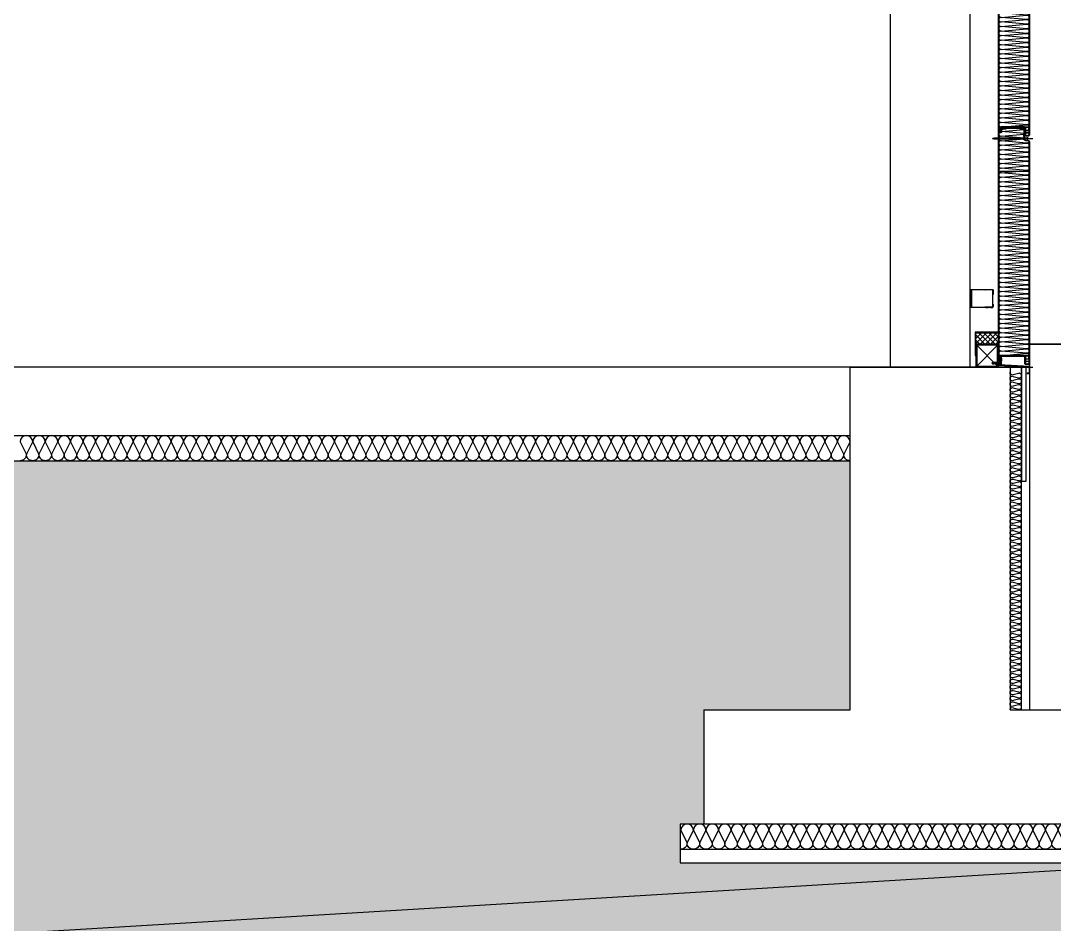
# Model space of a CAD drawing. Header units: millimetres. Extents: x 922366 to 1647943, y -534868 to 518781.
# Drawn here: x 1267307 to 1271829, y 178383 to 182338 of the extents above; entities that cross this region are included whole.
import ezdxf
from ezdxf.xclip import XClip

# ---------------------------------------------------------------- set-up
doc = ezdxf.new("R2010")
doc.units = ezdxf.units.MM
doc.header["$XCLIPFRAME"] = 0
doc.linetypes.add('XR-SECTION$0$HIDDEN', pattern=[0.375, 0.25, -0.125])
doc.layers.get('Defpoints').update_dxf_attribs({"color": 137})
for name, color, linetype in [('XR-SECTION$0$0-S-col', 4, 'Continuous'), ('XR-SECTION$0$161', 161, 'Continuous'), ('XR-SECTION$0$A-sect_stl', 8, 'Continuous'), ('XR-SECTION$0$BOLT', 8, 'Continuous'), ('XR-SECTION$0$CON', 2, 'Continuous'), ('XR-SECTION$0$ELE-8', 8, 'Continuous'), ('XR-SECTION$0$FLA', 2, 'Continuous'), ('XR-SECTION$0$HAT', 8, 'Continuous'), ('XR-SECTION$0$Insul', 252, 'Continuous'), ('XR-SECTION$0$PANEL', 6, 'Continuous'), ('XR-SECTION$0$PTANNOTELE', 7, 'Continuous'), ('XR-SECTION$0$S-253', 253, 'Continuous'), ('XR-SECTION$0$S-CON', 2, 'Continuous'), ('XR-SECTION$0$squrepipe', 7, 'Continuous'), ('XR-SECTION$0$STL', 4, 'Continuous'), ('XR-SECTION$0$SYP_BOLT', 9, 'Continuous'), ('XR-SECTION$0$SYP_FLASHING', 5, 'Continuous'), ('XR-SECTION$0$SYP_INSUL', 252, 'Continuous'), ('XR-SECTION$0$SYP_STEEL', 4, 'Continuous'), ('XR-SECTION$0$WALL', 2, 'Continuous'), ('XR-SECTION$0$XR-sec$0$HAT-INS', 250, 'Continuous'), ('XR-SECTION$0$버림콘크리트', 6, 'Continuous')]:
    doc.layers.add(name, color=color, linetype=linetype)

# ---------------------------------------------------------------- blocks, each defined once
blk = doc.blocks.new('*U326')
at = {"layer": 'XR-SECTION$0$XR-sec$0$HAT-INS', "color": 252}
for points in [[(0, 0, 0.414214), (0.25, 0.25), (0, 0.75, -1), (0.5, 0.75), (0.25, 0.25, 0.414214), (0.5, 0)], [(0.5, 0, 0.414214), (0.75, 0.25), (0.5, 0.75, -1), (1, 0.75), (0.75, 0.25, 0.414214), (1, 0)], [(1, 0, 0.414214), (1.25, 0.25), (1, 0.75, -1), (1.5, 0.75), (1.25, 0.25, 0.414214), (1.5, 0)], [(1.5, 0, 0.414214), (1.75, 0.25), (1.5, 0.75, -1), (2, 0.75), (1.75, 0.25, 0.414214), (2, 0)], [(2, 0, 0.414214), (2.25, 0.25), (2, 0.75, -1), (2.5, 0.75), (2.25, 0.25, 0.414214), (2.5, 0)], [(2.5, 0, 0.414214), (2.75, 0.25), (2.5, 0.75, -1), (3, 0.75), (2.75, 0.25, 0.414214), (3, 0)], [(3, 0, 0.414214), (3.25, 0.25), (3, 0.75, -1), (3.5, 0.75), (3.25, 0.25, 0.414214), (3.5, 0)], [(3.5, 0, 0.414214), (3.75, 0.25), (3.5, 0.75, -1), (4, 0.75), (3.75, 0.25, 0.414214), (4, 0)], [(4, 0, 0.414214), (4.25, 0.25), (4, 0.75, -1), (4.5, 0.75), (4.25, 0.25, 0.414214), (4.5, 0)], [(4.5, 0, 0.414214), (4.75, 0.25), (4.5, 0.75, -1), (5, 0.75), (4.75, 0.25, 0.414214), (5, 0)], [(5, 0, 0.414214), (5.25, 0.25), (5, 0.75, -1), (5.5, 0.75), (5.25, 0.25, 0.414214), (5.5, 0)], [(5.5, 0, 0.414214), (5.75, 0.25), (5.5, 0.75, -1), (6, 0.75), (5.75, 0.25, 0.414214), (6, 0)], [(6, 0, 0.414214), (6.25, 0.25), (6, 0.75, -1), (6.5, 0.75), (6.25, 0.25, 0.414214), (6.5, 0)], [(6.5, 0, 0.414214), (6.75, 0.25), (6.5, 0.75, -1), (7, 0.75), (6.75, 0.25, 0.414214), (7, 0)], [(7, 0, 0.414214), (7.25, 0.25), (7, 0.75, -1), (7.5, 0.75), (7.25, 0.25, 0.414214), (7.5, 0)], [(7.5, 0, 0.414214), (7.75, 0.25), (7.5, 0.75, -1), (8, 0.75), (7.75, 0.25, 0.414214), (8, 0)], [(8, 0, 0.414214), (8.25, 0.25), (8, 0.75, -1), (8.5, 0.75), (8.25, 0.25, 0.414214), (8.5, 0)], [(8.5, 0, 0.414214), (8.75, 0.25), (8.5, 0.75, -1), (9, 0.75), (8.75, 0.25, 0.414214), (9, 0)], [(9, 0, 0.414214), (9.25, 0.25), (9, 0.75, -1), (9.5, 0.75), (9.25, 0.25, 0.414214), (9.5, 0)], [(9.5, 0, 0.414214), (9.75, 0.25), (9.5, 0.75, -1), (10, 0.75), (9.75, 0.25, 0.414214), (10, 0)], [(10, 0, 0.414214), (10.25, 0.25), (10, 0.75, -1), (10.5, 0.75), (10.25, 0.25, 0.414214), (10.5, 0)], [(10.5, 0, 0.414214), (10.75, 0.25), (10.5, 0.75, -1), (11, 0.75), (10.75, 0.25, 0.414214), (11, 0)], [(11, 0, 0.414214), (11.25, 0.25), (11, 0.75, -1), (11.5, 0.75), (11.25, 0.25, 0.414214), (11.5, 0)], [(11.5, 0, 0.414214), (11.75, 0.25), (11.5, 0.75, -1), (12, 0.75), (11.75, 0.25, 0.414214), (12, 0)], [(12, 0, 0.414214), (12.25, 0.25), (12, 0.75, -1), (12.5, 0.75), (12.25, 0.25, 0.414214), (12.5, 0)], [(12.5, 0, 0.414214), (12.75, 0.25), (12.5, 0.75, -1), (13, 0.75), (12.75, 0.25, 0.414214), (13, 0)], [(13, 0, 0.414214), (13.25, 0.25), (13, 0.75, -1), (13.5, 0.75), (13.25, 0.25, 0.414214), (13.5, 0)], [(13.5, 0, 0.414214), (13.75, 0.25), (13.5, 0.75, -1), (14, 0.75), (13.75, 0.25, 0.414214), (14, 0)], [(14, 0, 0.414214), (14.25, 0.25), (14, 0.75, -1), (14.5, 0.75), (14.25, 0.25, 0.414214), (14.5, 0)], [(14.5, 0, 0.414214), (14.75, 0.25), (14.5, 0.75, -1), (15, 0.75), (14.75, 0.25, 0.414214), (15, 0)], [(15, 0, 0.414214), (15.25, 0.25), (15, 0.75, -1), (15.5, 0.75), (15.25, 0.25, 0.414214), (15.5, 0)], [(15.5, 0, 0.414214), (15.75, 0.25), (15.5, 0.75, -1), (16, 0.75), (15.75, 0.25, 0.414214), (16, 0)], [(16, 0, 0.414214), (16.25, 0.25), (16, 0.75, -1), (16.5, 0.75), (16.25, 0.25, 0.414214), (16.5, 0)], [(16.5, 0, 0.414214), (16.75, 0.25), (16.5, 0.75, -1), (17, 0.75), (16.75, 0.25, 0.414214), (17, 0)], [(17, 0, 0.414214), (17.25, 0.25), (17, 0.75, -1), (17.5, 0.75), (17.25, 0.25, 0.414214), (17.5, 0)], [(17.5, 0, 0.414214), (17.75, 0.25), (17.5, 0.75, -1), (18, 0.75), (17.75, 0.25, 0.414214), (18, 0)], [(18, 0, 0.414214), (18.25, 0.25), (18, 0.75, -1), (18.5, 0.75), (18.25, 0.25, 0.414214), (18.5, 0)], [(18.5, 0, 0.414214), (18.75, 0.25), (18.5, 0.75, -1), (19, 0.75), (18.75, 0.25, 0.414214), (19, 0)], [(19, 0, 0.414214), (19.25, 0.25), (19, 0.75, -1), (19.5, 0.75), (19.25, 0.25, 0.414214), (19.5, 0)], [(19.5, 0, 0.414214), (19.75, 0.25), (19.5, 0.75, -1), (20, 0.75), (19.75, 0.25, 0.414214), (20, 0)], [(20, 0, 0.414214), (20.25, 0.25), (20, 0.75, -1), (20.5, 0.75), (20.25, 0.25, 0.414214), (20.5, 0)], [(20.5, 0, 0.414214), (20.75, 0.25), (20.5, 0.75, -1), (21, 0.75), (20.75, 0.25, 0.414214), (21, 0)], [(21, 0, 0.414214), (21.25, 0.25), (21, 0.75, -1), (21.5, 0.75), (21.25, 0.25, 0.414214), (21.5, 0)], [(21.5, 0, 0.414214), (21.75, 0.25), (21.5, 0.75, -1), (22, 0.75), (21.75, 0.25, 0.414214), (22, 0)], [(22, 0, 0.414214), (22.25, 0.25), (22, 0.75, -1), (22.5, 0.75), (22.25, 0.25, 0.414214), (22.5, 0)], [(22.5, 0, 0.414214), (22.75, 0.25), (22.5, 0.75, -1), (23, 0.75), (22.75, 0.25, 0.414214), (23, 0)], [(23, 0, 0.414214), (23.25, 0.25), (23, 0.75, -1), (23.5, 0.75), (23.25, 0.25, 0.414214), (23.5, 0)], [(23.5, 0, 0.414214), (23.75, 0.25), (23.5, 0.75, -1), (24, 0.75), (23.75, 0.25, 0.414214), (24, 0)], [(24, 0, 0.414214), (24.25, 0.25), (24, 0.75, -1), (24.5, 0.75), (24.25, 0.25, 0.414214), (24.5, 0)], [(24.5, 0, 0.414214), (24.75, 0.25), (24.5, 0.75, -1), (25, 0.75), (24.75, 0.25, 0.414214), (25, 0)], [(25, 0, 0.414214), (25.25, 0.25), (25, 0.75, -1), (25.5, 0.75), (25.25, 0.25, 0.414214), (25.5, 0)], [(25.5, 0, 0.414214), (25.75, 0.25), (25.5, 0.75, -1), (26, 0.75), (25.75, 0.25, 0.414214), (26, 0)], [(26, 0, 0.414214), (26.25, 0.25), (26, 0.75, -1), (26.5, 0.75), (26.25, 0.25, 0.414214), (26.5, 0)], [(26.5, 0, 0.414214), (26.75, 0.25), (26.5, 0.75, -1), (27, 0.75), (26.75, 0.25, 0.414214), (27, 0)], [(27, 0, 0.414214), (27.25, 0.25), (27, 0.75, -1), (27.5, 0.75), (27.25, 0.25, 0.414214), (27.5, 0)], [(27.5, 0, 0.414214), (27.75, 0.25), (27.5, 0.75, -1), (28, 0.75), (27.75, 0.25, 0.414214), (28, 0)], [(28, 0, 0.414214), (28.25, 0.25), (28, 0.75, -1), (28.5, 0.75), (28.25, 0.25, 0.414214), (28.5, 0)], [(28.5, 0, 0.414214), (28.75, 0.25), (28.5, 0.75, -1), (29, 0.75), (28.75, 0.25, 0.414214), (29, 0)], [(29, 0, 0.414214), (29.25, 0.25), (29, 0.75, -1), (29.5, 0.75), (29.25, 0.25, 0.414214), (29.5, 0)], [(29.5, 0, 0.414214), (29.75, 0.25), (29.5, 0.75, -1), (30, 0.75), (29.75, 0.25, 0.414214), (30, 0)], [(30, 0, 0.414214), (30.25, 0.25), (30, 0.75, -1), (30.5, 0.75), (30.25, 0.25, 0.414214), (30.5, 0)], [(30.5, 0, 0.414214), (30.75, 0.25), (30.5, 0.75, -1), (31, 0.75), (30.75, 0.25, 0.414214), (31, 0)], [(31, 0, 0.414214), (31.25, 0.25), (31, 0.75, -1), (31.5, 0.75), (31.25, 0.25, 0.414214), (31.5, 0)], [(31.5, 0, 0.414214), (31.75, 0.25), (31.5, 0.75, -1), (32, 0.75), (31.75, 0.25, 0.414214), (32, 0)], [(32, 0, 0.414214), (32.25, 0.25), (32, 0.75, -1), (32.5, 0.75), (32.25, 0.25, 0.414214), (32.5, 0)], [(32.5, 0, 0.414214), (32.75, 0.25), (32.5, 0.75, -1), (33, 0.75), (32.75, 0.25, 0.414214), (33, 0)]]:
    blk.add_lwpolyline(points, format="xyb", dxfattribs=at)
blk = doc.blocks.new('XR-SECTION$0$SCW-1')
at = {"layer": 'XR-SECTION$0$BOLT', "color": 252, "linetype": 'XR-SECTION$0$HIDDEN', "ltscale": 0.5}
for p, q in [((150, 3), (150, 9)), ((154.1, 12), (151.1, 9)), ((151.1, 9), (151.1, 3)), ((151.1, 3), (154.1, 0)), ((153.1, 5.4), (153.1, 6.6)), ((153.1, 6.6), (154.5, 6.6)), ((154.5, 5.4), (153.1, 5.4)), ((154.5, 12), (154.1, 12)), ((154.1, 0), (154.5, 0)), ((154.5, 6.6), (154.5, 12)), ((154.5, 0), (154.5, 5.4))]:
    blk.add_line(p, q, dxfattribs=at)
for points in [[(0, 6), (9, 7), (11, 9), (12, 7), (10, 3)], [(10, 3), (5, 3), (0, 6), (5, 9), (11, 9)], [(150, 3), (10, 3)], [(11, 9), (150, 9)]]:
    blk.add_lwpolyline(points, dxfattribs=at)
for centre, start, end in [((150.6, 9.2), 199.4712, 340.5288), ((150.6, 2.8), 19.4712, 160.5288)]:
    blk.add_arc(centre, 0.6, start, end, dxfattribs=at)
blk = doc.blocks.new('XR-SECTION$0$PANEL-135')
at = {"layer": 'XR-SECTION$0$161', "color": 252}
for p, q in [((150, 0), (0, 0)), ((150, -1000), (0, -1000))]:
    blk.add_line(p, q, dxfattribs=at)
at = {"layer": 'XR-SECTION$0$BOLT', "color": 252, "linetype": 'XR-SECTION$0$HIDDEN', "ltscale": 0.5}
for p, q in [((37.8, 20.4), (41.2, 17)), ((37.8, 19.3), (40.8, 16.3)), ((37.8, 8.7), (40.8, 11.7)), ((37.8, 7.6), (41.2, 11)), ((37.8, 6.4), (41.2, 3)), ((37.8, 5.3), (40.8, 2.3)), ((41.2, 17), (41.2, 11)), ((41.2, 3), (41.2, -3)), ((37.8, -5.3), (40.8, -2.3)), ((37.8, -6.1), (37.8, -6.1)), ((38.6, -5.6), (41.2, -3))]:
    blk.add_line(p, q, dxfattribs=at)
at = {"layer": 'XR-SECTION$0$Insul', "color": 252}
for p, q in [((18.3, -964.5), (18.3, -973.7)), ((32.3, -964.5), (18.3, -964.5)), ((32.3, -973.7), (18.3, -973.7)), ((18.3, -974.7), (18.3, -983)), ((32.3, -974.7), (18.3, -974.7)), ((29, -986.4), (21.7, -986.4)), ((32.3, -964.5), (32.3, -973.7)), ((32.3, -974.7), (32.3, -983))]:
    blk.add_line(p, q, dxfattribs=at)
for points in [[(135.1, 38.5), (136, 38.5, 0.414214), (136.3, 38.8), (136.3, 39), (136.3, 39.5, 0.414214), (133.3, 42.5), (128.3, 43.2), (120.8, 43.2, -0.414214), (120.3, 43.7), (120.3, 44, -0.414214), (120.8, 44.5), (133.9, 44.5), (135.5, 44.1, 0.487928), (135.9, 44.4), (135.9, 44.5, 0.414214), (133.9, 46.5), (82.3, 46.5), (40.6, 46.5, 0.414214), (38.6, 44.5), (38.6, 44.4, 0.487928), (39, 44.1), (40.6, 44.5), (53.7, 44.5, -0.414214), (54.2, 44), (54.2, 43.7, -0.414214), (53.7, 43.2), (46.1, 43.2), (41.1, 42.5, 0.414214), (38.1, 39.5), (38.1, 39), (38.1, 38.8, 0.414214), (38.4, 38.5), (39.3, 38.5, 0.414214), (39.6, 38.8), (39.6, 39, -0.414214), (41.1, 40.5), (46.1, 41.2), (54.7, 41.2, 0.414214), (56.2, 42.7), (56.2, 44, -0.414214), (56.7, 44.5), (82.3, 44.5), (117.8, 44.5, -0.414214), (118.3, 44), (118.3, 42.7, 0.414214), (119.8, 41.2), (128.3, 41.2), (133.3, 40.5, -0.414214), (134.8, 39), (134.8, 38.8, 0.414214)], [(135.1, 38.5), (136, 38.5, 0.414214), (136.3, 38.8), (136.3, 39), (136.3, 39.5, 0.414214), (133.3, 42.5), (128.3, 43.2), (120.8, 43.2, -0.414214), (120.3, 43.7), (120.3, 44, -0.414214), (120.8, 44.5), (133.9, 44.5), (135.5, 44.1, 0.487928), (135.9, 44.4), (135.9, 44.5, 0.414214), (133.9, 46.5), (82.3, 46.5), (40.6, 46.5, 0.414214), (38.6, 44.5), (38.6, 44.4, 0.487928), (39, 44.1), (40.6, 44.5), (53.7, 44.5, -0.414214), (54.2, 44), (54.2, 43.7, -0.414214), (53.7, 43.2), (46.1, 43.2), (41.1, 42.5, 0.414214), (38.1, 39.5), (38.1, 39), (38.1, 38.8, 0.414214), (38.4, 38.5), (39.3, 38.5, 0.414214), (39.6, 38.8), (39.6, 39, -0.414214), (41.1, 40.5), (46.1, 41.2), (54.7, 41.2, 0.414214), (56.2, 42.7), (56.2, 44, -0.414214), (56.7, 44.5), (82.3, 44.5), (117.8, 44.5, -0.414214), (118.3, 44), (118.3, 42.7, 0.414214), (119.8, 41.2), (128.3, 41.2), (133.3, 40.5, -0.414214), (134.8, 39), (134.8, 38.8, 0.414214)], [(148.7, -968.9, -0.414214), (146.2, -971.4), (142.9, -971.4, -0.414214), (140.4, -968.9), (140.4, -953.8, 0.414214), (139.4, -952.8), (136.9, -952.8), (136.9, -951.8), (39, -951.8), (39, -952.8), (35.1, -952.8, 0.414214), (34.1, -953.8), (34.1, -983, -0.414191), (29.1, -988), (21.7, -988, -0.414236), (16.7, -983), (16.7, -949.8), (37, -949.8), (37, -948.8), (138.9, -948.8), (138.9, -949.8), (148.7, -949.8)], [(148.7, -968.9, -0.414214), (146.2, -971.4), (142.9, -971.4, -0.414214), (140.4, -968.9), (140.4, -953.8, 0.414214), (139.4, -952.8), (136.9, -952.8), (136.9, -951.8), (39, -951.8), (39, -952.8), (35.1, -952.8, 0.414214), (34.1, -953.8), (34.1, -983, -0.414191), (29.1, -988), (21.7, -988, -0.414236), (16.7, -983), (16.7, -949.8), (37, -949.8), (37, -948.8), (138.9, -948.8), (138.9, -949.8), (148.7, -949.8)], [(142, -951.4), (147, -951.4), (147, -968.9, -0.414214), (146.2, -969.7), (142.9, -969.7, -0.414214), (142, -968.9)]]:
    blk.add_lwpolyline(points, format="xyb", close=True, dxfattribs=at)
blk.add_lwpolyline([(32.3, -952.5), (32.3, -963.5), (18.3, -963.5), (18.3, -952.5)], close=True, dxfattribs=at)
for centre, start, end in [((21.7, -983), 180, 270.0043), ((29, -983), 270.0043, 0)]:
    blk.add_arc(centre, 3.35, start, end, dxfattribs=at)
at = {"layer": 'XR-SECTION$0$PANEL', "color": 252, "ltscale": 3}
blk.add_line((149.5, -143.1), (15, -143.1), dxfattribs=at)
for points in [[(44, 43.3), (44, 44.1), (39, 44.1, 0.414214), (37, 42.1), (37, -3.7, -0.39552), (32.8, -8.2), (19.7, -9.1, 0.39896), (15, -14.1), (15, -444.5), (15, -983.8, 0.414242), (20, -988.8), (31.5, -988.8, 0.414191), (35, -985.3), (35, -953.3), (42, -953.3), (42, -952.5), (34.2, -952.5), (34.2, -985.3, -0.414191), (31.5, -988), (20, -988, -0.414242), (15.8, -983.8), (15.8, -444.5), (15.8, -14.1, -0.399273), (19.8, -9.9), (32.8, -9, 0.39552), (37.8, -3.7), (37.8, 42.1, -0.414214), (39, 43.3), (44, 43.3)], [(130.5, 44.1), (130.5, 44.1), (130.5, 43.6), (135.5, 43.6, -0.414214), (137, 42.1), (137, 28.4, 0.414214), (139, 26.4), (148, 26.4, -0.414214), (149.5, 24.9), (149.5, -391.9), (149.5, -969.9, -0.414214), (148, -971.4), (141, -971.4, -0.414214), (139.5, -969.9), (139.5, -952.8), (137, -952.8), (137, -953.3), (139, -953.3), (139, -969.9, 0.414214), (141, -971.9), (148, -971.9, 0.414214), (150, -969.9), (150, -391.9), (150, 24.9, 0.414214), (148, 26.9), (139, 26.9, -0.414214), (137.5, 28.4), (137.5, 42.1, 0.414214), (135.5, 44.1), (130.5, 44.1)]]:
    blk.add_lwpolyline(points, format="xyb", dxfattribs=at)
at = {"layer": 'XR-SECTION$0$SYP_INSUL', "color": 252}
for points in [[(37.8, 41.4), (38.9, 41.5)], [(38.1, 39), (37.8, 39.1)], [(56.2, 43.2), (70.1, 44.5)]]:
    blk.add_lwpolyline(points, dxfattribs=at)
at = {"layer": 'XR-SECTION$0$WALL', "color": 252}
blk.add_line((44, 43.3), (44, 43.3), dxfattribs=at)
at = {"layer": 'XR-SECTION$0$XR-sec$0$HAT-INS', "color": 252}
for points in [[(37.8, 21.4), (137, 30)], [(137, 30.5), (39.6, 38.9)]]:
    blk.add_lwpolyline(points, dxfattribs=at)
for points in [[(147.4, 26.4, -0.625476), (139.5, 10.2), (37.8, 19.1)], [(37.8, 1.4), (139.5, 10.2, -1), (139.5, -9.8), (37.8, -0.9)], [(25.8, -19.8), (139.5, -9.8, -1), (139.5, -29.8), (25.8, -19.8), (25.8, -19.8, 1), (25.8, -39.8, 1)], [(25.8, -39.8), (139.5, -29.8, -1), (139.5, -49.8), (25.8, -39.8), (25.8, -39.8, 1), (25.8, -59.8, 1)], [(16.1, -12.4, 0.338737), (25.8, -19.8)], [(25.8, -59.8), (139.5, -49.8, -1), (139.5, -69.8), (25.8, -59.8), (25.8, -59.8, 1), (25.8, -79.8, 1)], [(25.8, -79.8), (139.5, -69.8, -1), (139.5, -89.8), (25.8, -79.8), (25.8, -79.8, 1), (25.8, -99.8, 1)], [(25.8, -99.8), (139.5, -89.8, -1), (139.5, -109.8), (25.8, -99.8), (25.8, -99.8, 1), (25.8, -119.8, 1)], [(25.8, -119.8), (139.5, -109.8, -1), (139.5, -129.8), (25.8, -119.8), (25.8, -119.8, 1), (25.8, -139.8, 1)], [(25.8, -139.8), (139.5, -129.8, -1), (139.5, -149.8), (25.8, -139.8), (25.8, -139.8, 1), (25.8, -159.8, 1)], [(25.8, -159.8), (139.5, -149.8, -1), (139.5, -169.8), (25.8, -159.8), (25.8, -159.8, 1), (25.8, -179.8, 1)], [(25.8, -179.8), (139.5, -169.8, -1), (139.5, -189.8), (25.8, -179.8), (25.8, -179.8, 1), (25.8, -199.8, 1)], [(25.8, -199.8), (139.5, -189.8, -1), (139.5, -209.8), (25.8, -199.8), (25.8, -199.8, 1), (25.8, -219.8, 1)], [(25.8, -219.8), (139.5, -209.8, -1), (139.5, -229.8), (25.8, -219.8), (25.8, -219.8, 1), (25.8, -239.8, 1)], [(25.8, -239.8), (139.5, -229.8, -1), (139.5, -249.8), (25.8, -239.8), (25.8, -239.8, 1), (25.8, -259.8, 1)], [(25.8, -259.8), (139.5, -249.8, -1), (139.5, -269.8), (25.8, -259.8), (25.8, -259.8, 1), (25.8, -279.8, 1)], [(25.8, -279.8), (139.5, -269.8, -1), (139.5, -289.8), (25.8, -279.8), (25.8, -279.8, 1), (25.8, -299.8, 1)], [(25.8, -299.8), (139.5, -289.8, -1), (139.5, -309.8), (25.8, -299.8), (25.8, -299.8, 1), (25.8, -319.8, 1)], [(25.8, -319.8), (139.5, -309.8, -1), (139.5, -329.8), (25.8, -319.8), (25.8, -319.8, 1), (25.8, -339.8, 1)], [(25.8, -339.8), (139.5, -329.8, -1), (139.5, -349.8), (25.8, -339.8), (25.8, -339.8, 1), (25.8, -359.8, 1)], [(25.8, -359.8), (139.5, -349.8, -1), (139.5, -369.8), (25.8, -359.8), (25.8, -359.8, 1), (25.8, -379.8, 1)], [(25.8, -379.8), (139.5, -369.8, -1), (139.5, -389.8), (25.8, -379.8), (25.8, -379.8, 1), (25.8, -399.8, 1)], [(25.8, -399.8), (139.5, -389.8, -1), (139.5, -409.8), (25.8, -399.8), (25.8, -399.8, 1), (25.8, -419.8, 1)], [(25.8, -419.8), (139.5, -409.8, -1), (139.5, -429.8), (25.8, -419.8), (25.8, -419.8, 1), (25.8, -439.8, 1)], [(25.8, -439.8), (139.5, -429.8, -1), (139.5, -449.8), (25.8, -439.8), (25.8, -439.8, 1), (25.8, -459.8, 1)], [(25.8, -459.8), (139.5, -449.8, -1), (139.5, -469.8), (25.8, -459.8), (25.8, -459.8, 1), (25.8, -479.8, 1)], [(25.8, -479.8), (139.5, -469.8, -1), (139.5, -489.8), (25.8, -479.8), (25.8, -479.8, 1), (25.8, -499.8, 1)], [(25.8, -499.8), (139.5, -489.8, -1), (139.5, -509.8), (25.8, -499.8), (25.8, -499.8, 1), (25.8, -519.8, 1)], [(25.8, -519.8), (139.5, -509.8, -1), (139.5, -529.8), (25.8, -519.8), (25.8, -519.8, 1), (25.8, -539.8, 1)], [(25.8, -539.8), (139.5, -529.8, -1), (139.5, -549.8), (25.8, -539.8), (25.8, -539.8, 1), (25.8, -559.8, 1)], [(25.8, -559.8), (139.5, -549.8, -1), (139.5, -569.8), (25.8, -559.8), (25.8, -559.8, 1), (25.8, -579.8, 1)], [(25.8, -579.8), (139.5, -569.8, -1), (139.5, -589.8), (25.8, -579.8), (25.8, -579.8, 1), (25.8, -599.8, 1)], [(25.8, -599.8), (139.5, -589.8, -1), (139.5, -609.8), (25.8, -599.8), (25.8, -599.8, 1), (25.8, -619.8, 1)], [(25.8, -619.8), (139.5, -609.8, -1), (139.5, -629.8), (25.8, -619.8), (25.8, -619.8, 1), (25.8, -639.8, 1)], [(25.8, -639.8), (139.5, -629.8, -1), (139.5, -649.8), (25.8, -639.8), (25.8, -639.8, 1), (25.8, -659.8, 1)], [(25.8, -659.8), (139.5, -649.8, -1), (139.5, -669.8), (25.8, -659.8), (25.8, -659.8, 1), (25.8, -679.8, 1)], [(25.8, -679.8), (139.5, -669.8, -1), (139.5, -689.8), (25.8, -679.8), (25.8, -679.8, 1), (25.8, -699.8, 1)], [(25.8, -699.8), (139.5, -689.8, -1), (139.5, -709.8), (25.8, -699.8), (25.8, -699.8, 1), (25.8, -719.8, 1)], [(25.8, -719.8), (139.5, -709.8, -1), (139.5, -729.8), (25.8, -719.8), (25.8, -719.8, 1), (25.8, -739.8, 1)], [(25.8, -739.8), (139.5, -729.8, -1), (139.5, -749.8), (25.8, -739.8), (25.8, -739.8, 1), (25.8, -759.8, 1)], [(25.8, -759.8), (139.5, -749.8, -1), (139.5, -769.8), (25.8, -759.8), (25.8, -759.8, 1), (25.8, -779.8, 1)], [(25.8, -779.8), (139.5, -769.8, -1), (139.5, -789.8), (25.8, -779.8), (25.8, -779.8, 1), (25.8, -799.8, 1)], [(25.8, -799.8), (139.5, -789.8, -1), (139.5, -809.8), (25.8, -799.8), (25.8, -799.8, 1), (25.8, -819.8, 1)], [(25.8, -819.8), (139.5, -809.8, -1), (139.5, -829.8), (25.8, -819.8), (25.8, -819.8, 1), (25.8, -839.8, 1)], [(25.8, -839.8), (139.5, -829.8, -1), (139.5, -849.8), (25.8, -839.8), (25.8, -839.8, 1), (25.8, -859.8, 1)], [(25.8, -859.8), (139.5, -849.8, -1), (139.5, -869.8), (25.8, -859.8), (25.8, -859.8, 1), (25.8, -879.8, 1)], [(25.8, -879.8), (139.5, -869.8, -1), (139.5, -889.8), (25.8, -879.8), (25.8, -879.8, 1), (25.8, -899.8, 1)], [(25.8, -899.8), (139.5, -889.8, -1), (139.5, -909.8), (25.8, -899.8), (25.8, -899.8, 1), (25.8, -919.8, 1)], [(25.8, -919.8), (139.5, -909.8, -1), (139.5, -929.8), (25.8, -919.8), (25.8, -919.8, 1), (25.8, -939.8, 1)], [(129.1, -948.8), (25.8, -939.8), (25.8, -939.8, 0.541794), (16.7, -953.8, 0.541794)], [(25.8, -939.8), (139.5, -929.8, -1), (139.5, -949.8), (138.9, -949.7)]]:
    blk.add_lwpolyline(points, format="xyb", dxfattribs=at)
at = {"color": 252, "xscale": -1}
blk.add_blockref('XR-SECTION$0$SCW-1', (176.2, -6), dxfattribs=at)
blk = doc.blocks.new('XR-SECTION$0$100x100')
at = {"layer": 'XR-SECTION$0$squrepipe', "color": 252}
for p, q in [((-45.5, 45.5), (45.5, -45.5)), ((45.5, 45.5), (-45.5, -45.5)), ((-45.5, 45.5), (45.5, -45.5)), ((45.5, 45.5), (-45.5, -45.5)), ((-45.5, 45.5), (45.5, -45.5)), ((45.5, 45.5), (-45.5, -45.5)), ((-45.5, 45.5), (45.5, -45.5)), ((45.5, 45.5), (-45.5, -45.5))]:
    blk.add_line(p, q, dxfattribs=at)
for points in [[(-50, -50), (50, -50), (50, 50), (-50, 50)], [(-45.5, -45.5), (45.5, -45.5), (45.5, 45.5), (-45.5, 45.5)]]:
    blk.add_lwpolyline(points, close=True, dxfattribs=at)
blk = doc.blocks.new('XR-SECTION$0$SDS32')
at = {"layer": 'XR-SECTION$0$SYP_BOLT', "color": 252}
for p, q in [((-5, 2.1), (-8, 1)), ((8, 1), (-8, 1)), ((-8, 1), (-8, 0)), ((8, 0), (-8, 0)), ((-3, 0.3), (-3.5, 0)), ((-3, 0), (-3, -3.7)), ((-2.5, 9.1), (-2.5, 3.1)), ((2.5, 3.1), (2.5, 9.1)), ((3, 0), (3, -5.7)), ((5, 2.1), (8, 1)), ((8, 1), (8, 0)), ((-3, -3.7), (-3.5, -4)), ((3.8, -6.5), (-3.5, -4)), ((-3.5, -4), (-3, -4.7)), ((-3, -5.7), (-3.5, -6)), ((3.8, -8.5), (-3.5, -6)), ((-3.5, -6), (-3, -6.7)), ((-3, -7.7), (-3.5, -8)), ((3.8, -10.5), (-3.5, -8)), ((-3.5, -8), (-3, -8.7)), ((-3, -9.7), (-3.5, -10)), ((-3.5, -10), (-3, -10.7)), ((3.8, -12.5), (-3.5, -10)), ((-3, -11.7), (-3.5, -12)), ((3.8, -14.5), (-3.5, -12)), ((-3.5, -12), (-3, -12.7)), ((-3, -13.7), (-3.5, -14)), ((3.8, -16.5), (-3.5, -14)), ((-3.5, -14), (-3, -14.7)), ((-3, -15.7), (-3.5, -16)), ((3.8, -18.5), (-3.5, -16)), ((-3.5, -16), (-3, -16.7)), ((-3, -17.7), (-3.5, -18)), ((3.8, -20.5), (-3.5, -18)), ((-3.5, -18), (-3, -18.7)), ((3, -5.7), (-3, -3.7)), ((3, -6.7), (-3, -4.7)), ((-3, -4.7), (-3, -5.7)), ((3, -7.7), (-3, -5.7)), ((3, -8.7), (-3, -6.7)), ((-3, -6.7), (-3, -7.7)), ((3, -9.7), (-3, -7.7)), ((-3, -8.7), (-3, -9.7)), ((3, -10.7), (-3, -8.7)), ((3, -11.7), (-3, -9.7)), ((3, -12.7), (-3, -10.7)), ((-3, -10.7), (-3, -11.7)), ((3, -13.7), (-3, -11.7)), ((3, -14.7), (-3, -12.7)), ((-3, -12.7), (-3, -13.7)), ((3, -15.7), (-3, -13.7)), ((3, -16.7), (-3, -14.7)), ((-3, -14.7), (-3, -15.7)), ((3, -17.7), (-3, -15.7)), ((3, -18.7), (-3, -16.7)), ((-3, -16.7), (-3, -17.7)), ((3, -19.7), (-3, -17.7)), ((-3, -18.7), (-3, -21)), ((3, -20.7), (-3, -18.7)), ((3, -5.7), (3.8, -6.5)), ((3.8, -6.5), (3, -6.7)), ((3, -6.7), (3, -7.7)), ((3, -7.7), (3.8, -8.5)), ((3.8, -8.5), (3, -8.7)), ((3, -8.7), (3, -9.7)), ((3, -9.7), (3.8, -10.5)), ((3.8, -10.5), (3, -10.7)), ((3, -10.7), (3, -11.7)), ((3, -11.7), (3.8, -12.5)), ((3.8, -12.5), (3, -12.7)), ((3, -12.7), (3, -13.7)), ((3, -13.7), (3.8, -14.5)), ((3.8, -14.5), (3, -14.7)), ((3, -14.7), (3, -15.7)), ((3, -15.7), (3.8, -16.5)), ((3.8, -16.5), (3, -16.7)), ((3, -16.7), (3, -17.7)), ((3, -17.7), (3.8, -18.5)), ((3.8, -18.5), (3, -18.7)), ((3, -18.7), (3, -19.7)), ((3, -19.7), (3.8, -20.5)), ((3.8, -20.5), (3, -20.7)), ((3, -20.7), (3, -22))]:
    blk.add_line(p, q, dxfattribs=at)
blk.add_lwpolyline([(5, 3.1), (5, 2.1), (-5, 2.1), (-5, 3.1)], close=True, dxfattribs=at)
for points in [[(4, 3.1), (4, 9.1), (-4, 9.1), (-4, 3.1)], [(0, -32), (-1, -23), (-3, -21), (-1, -20), (3, -22)], [(3, -22), (3, -27), (0, -32), (-3, -27), (-3, -21)]]:
    blk.add_lwpolyline(points, dxfattribs=at)
blk.add_solid([(8, 1), (-8, 1), (8, 0), (-8, 0)], dxfattribs=at)
blk = doc.blocks.new('XR-SECTION$0$WEL')
at = {"layer": 'XR-SECTION$0$SYP_STEEL', "color": 252}
for centre, end in [((0, 0), 180), ((2, 0), 120), ((4, 0), 120), ((6, 0), 120), ((8, 0), 120)]:
    blk.add_arc(centre, 2, 0, end, dxfattribs=at)
blk = doc.blocks.new('XR-SECTION$0$PANEL-SIL13')
at = {"layer": 'XR-SECTION$0$HAT'}
h = blk.add_hatch(dxfattribs=at)
h.set_pattern_fill('ANSI37', color=252, scale=5)
h.set_pattern_definition([(45, (-37874.998, 100828.325), (-11.2253202, 11.2253202), []), (135, (-37874.998, 100828.325), (-11.2253202, -11.2253202), [])])
h.paths.add_polyline_path([(-125, 100), (-25, 100), (-25, 150), (-125, 150)])
at = {"layer": 'XR-SECTION$0$FLA', "color": 252}
blk.add_lwpolyline([(-250, -28), (-260, -28), (-260, 2), (-126.6, 9.5), (-126.6, 30), (-125, 30), (-125, 8), (-258.4, 0.5), (-258.4, -26.4), (-250, -26.4)], close=True, dxfattribs=at)
at = {"layer": 'XR-SECTION$0$STL', "color": 252}
blk.add_lwpolyline([(-125, 200), (-123, 200), (-123, 152), (-23, 152), (-23, 50), (-25, 50), (-25, 150), (-125, 150), (-125, 200)], dxfattribs=at)
at = {"layer": 'XR-SECTION$0$SYP_FLASHING', "color": 252}
blk.add_lwpolyline([(-138.6, 39.1), (-136.3, 39.1), (-136.3, 28.1), (-127, 28.1, -0.414214), (-125, 26.1), (-125, 8.1), (-127.3, 8.1), (-127.3, 25.8), (-136.6, 25.8, -0.414214), (-138.6, 27.8)], format="xyb", close=True, dxfattribs=at)
at = {"layer": 'XR-SECTION$0$SYP_STEEL', "color": 252}
for p, q in [((-6, 337.5), (-6, 262.5)), ((-100, 262.5), (-65, 262.5))]:
    blk.add_line(p, q, dxfattribs=at)
blk.add_lwpolyline([(-100, 337.5), (0, 337.5), (0, 262.5), (-100, 262.5)], close=True, dxfattribs=at)
for centre, end in [((-100, 335.5), 210), ((-100, 333.5), 210), ((-100, 331.5), 210), ((-100, 329.5), 210), ((-100, 327.5), 210), ((-100, 325.5), 210), ((-100, 323.5), 210), ((-100, 321.5), 210), ((-100, 319.5), 270)]:
    blk.add_arc(centre, 2, 90, end, dxfattribs=at)
at = {"layer": 'XR-SECTION$0$A-sect_stl', "color": 252, "extrusion": (0, 0, -1), "zscale": -1}
blk.add_blockref('XR-SECTION$0$100x100', (75, 50), dxfattribs=at)
at = {"layer": 'XR-SECTION$0$BOLT', "color": 252, "rotation": 90}
blk.add_blockref('XR-SECTION$0$SDS32', (-127.3, 17.2), dxfattribs=at)
at = {"layer": 'XR-SECTION$0$SYP_STEEL', "color": 252}
for p in [(-98, 337.5), (-78.3, 337.5)]:
    blk.add_blockref('XR-SECTION$0$WEL', p, dxfattribs=at)
at = {"layer": 'XR-SECTION$0$SYP_STEEL', "color": 252, "rotation": 90}
blk.add_blockref('XR-SECTION$0$WEL', (-100, 264.5), dxfattribs=at)
at = {"layer": 'XR-SECTION$0$SYP_STEEL', "color": 252, "extrusion": (0, 0, -1), "zscale": -1, "rotation": 180}
for p in [(98, 262.5), (78.3, 262.5)]:
    blk.add_blockref('XR-SECTION$0$WEL', p, dxfattribs=at)
blk = doc.blocks.new('*U315')
at = {"layer": 'XR-SECTION$0$XR-sec$0$HAT-INS', "color": 252}
for points in [[(0, 0, 0.414214), (0.25, 0.25), (0, 0.75, -1), (0.5, 0.75), (0.25, 0.25, 0.414214), (0.5, 0)], [(0.5, 0, 0.414214), (0.75, 0.25), (0.5, 0.75, -1), (1, 0.75), (0.75, 0.25, 0.414214), (1, 0)], [(1, 0, 0.414214), (1.25, 0.25), (1, 0.75, -1), (1.5, 0.75), (1.25, 0.25, 0.414214), (1.5, 0)], [(1.5, 0, 0.414214), (1.75, 0.25), (1.5, 0.75, -1), (2, 0.75), (1.75, 0.25, 0.414214), (2, 0)], [(2, 0, 0.414214), (2.25, 0.25), (2, 0.75, -1), (2.5, 0.75), (2.25, 0.25, 0.414214), (2.5, 0)], [(2.5, 0, 0.414214), (2.75, 0.25), (2.5, 0.75, -1), (3, 0.75), (2.75, 0.25, 0.414214), (3, 0)], [(3, 0, 0.414214), (3.25, 0.25), (3, 0.75, -1), (3.5, 0.75), (3.25, 0.25, 0.414214), (3.5, 0)], [(3.5, 0, 0.414214), (3.75, 0.25), (3.5, 0.75, -1), (4, 0.75), (3.75, 0.25, 0.414214), (4, 0)], [(4, 0, 0.414214), (4.25, 0.25), (4, 0.75, -1), (4.5, 0.75), (4.25, 0.25, 0.414214), (4.5, 0)], [(4.5, 0, 0.414214), (4.75, 0.25), (4.5, 0.75, -1), (5, 0.75), (4.75, 0.25, 0.414214), (5, 0)], [(5, 0, 0.414214), (5.25, 0.25), (5, 0.75, -1), (5.5, 0.75), (5.25, 0.25, 0.414214), (5.5, 0)], [(5.5, 0, 0.414214), (5.75, 0.25), (5.5, 0.75, -1), (6, 0.75), (5.75, 0.25, 0.414214), (6, 0)], [(6, 0, 0.414214), (6.25, 0.25), (6, 0.75, -1), (6.5, 0.75), (6.25, 0.25, 0.414214), (6.5, 0)], [(6.5, 0, 0.414214), (6.75, 0.25), (6.5, 0.75, -1), (7, 0.75), (6.75, 0.25, 0.414214), (7, 0)], [(7, 0, 0.414214), (7.25, 0.25), (7, 0.75, -1), (7.5, 0.75), (7.25, 0.25, 0.414214), (7.5, 0)], [(7.5, 0, 0.414214), (7.75, 0.25), (7.5, 0.75, -1), (8, 0.75), (7.75, 0.25, 0.414214), (8, 0)], [(8, 0, 0.414214), (8.25, 0.25), (8, 0.75, -1), (8.5, 0.75), (8.25, 0.25, 0.414214), (8.5, 0)], [(8.5, 0, 0.414214), (8.75, 0.25), (8.5, 0.75, -1), (9, 0.75), (8.75, 0.25, 0.414214), (9, 0)], [(9, 0, 0.414214), (9.25, 0.25), (9, 0.75, -1), (9.5, 0.75), (9.25, 0.25, 0.414214), (9.5, 0)], [(9.5, 0, 0.414214), (9.75, 0.25), (9.5, 0.75, -1), (10, 0.75), (9.75, 0.25, 0.414214), (10, 0)], [(10, 0, 0.414214), (10.25, 0.25), (10, 0.75, -1), (10.5, 0.75), (10.25, 0.25, 0.414214), (10.5, 0)], [(10.5, 0, 0.414214), (10.75, 0.25), (10.5, 0.75, -1), (11, 0.75), (10.75, 0.25, 0.414214), (11, 0)], [(11, 0, 0.414214), (11.25, 0.25), (11, 0.75, -1), (11.5, 0.75), (11.25, 0.25, 0.414214), (11.5, 0)], [(11.5, 0, 0.414214), (11.75, 0.25), (11.5, 0.75, -1), (12, 0.75), (11.75, 0.25, 0.414214), (12, 0)], [(12, 0, 0.414214), (12.25, 0.25), (12, 0.75, -1), (12.5, 0.75), (12.25, 0.25, 0.414214), (12.5, 0)], [(12.5, 0, 0.414214), (12.75, 0.25), (12.5, 0.75, -1), (13, 0.75), (12.75, 0.25, 0.414214), (13, 0)], [(13, 0, 0.414214), (13.25, 0.25), (13, 0.75, -1), (13.5, 0.75), (13.25, 0.25, 0.414214), (13.5, 0)], [(13.5, 0, 0.414214), (13.75, 0.25), (13.5, 0.75, -1), (14, 0.75), (13.75, 0.25, 0.414214), (14, 0)], [(14, 0, 0.414214), (14.25, 0.25), (14, 0.75, -1), (14.5, 0.75), (14.25, 0.25, 0.414214), (14.5, 0)], [(14.5, 0, 0.414214), (14.75, 0.25), (14.5, 0.75, -1), (15, 0.75), (14.75, 0.25, 0.414214), (15, 0)], [(15, 0, 0.414214), (15.25, 0.25), (15, 0.75, -1), (15.5, 0.75), (15.25, 0.25, 0.414214), (15.5, 0)], [(15.5, 0, 0.414214), (15.75, 0.25), (15.5, 0.75, -1), (16, 0.75), (15.75, 0.25, 0.414214), (16, 0)], [(16, 0, 0.414214), (16.25, 0.25), (16, 0.75, -1), (16.5, 0.75), (16.25, 0.25, 0.414214), (16.5, 0)], [(16.5, 0, 0.414214), (16.75, 0.25), (16.5, 0.75, -1), (17, 0.75), (16.75, 0.25, 0.414214), (17, 0)], [(17, 0, 0.414214), (17.25, 0.25), (17, 0.75, -1), (17.5, 0.75), (17.25, 0.25, 0.414214), (17.5, 0)], [(17.5, 0, 0.414214), (17.75, 0.25), (17.5, 0.75, -1), (18, 0.75), (17.75, 0.25, 0.414214), (18, 0)], [(18, 0, 0.414214), (18.25, 0.25), (18, 0.75, -1), (18.5, 0.75), (18.25, 0.25, 0.414214), (18.5, 0)], [(18.5, 0, 0.414214), (18.75, 0.25), (18.5, 0.75, -1), (19, 0.75), (18.75, 0.25, 0.414214), (19, 0)], [(19, 0, 0.414214), (19.25, 0.25), (19, 0.75, -1), (19.5, 0.75), (19.25, 0.25, 0.414214), (19.5, 0)], [(19.5, 0, 0.414214), (19.75, 0.25), (19.5, 0.75, -1), (20, 0.75), (19.75, 0.25, 0.414214), (20, 0)]]:
    blk.add_lwpolyline(points, format="xyb", dxfattribs=at)
blk = doc.blocks.new('XR-SECTION$0$000')
at = {"layer": 'XR-SECTION$0$S-CON', "color": 252}
for p, q in [((-360, -1500), (-360, 0)), ((-360, 0), (340, 0)), ((340, 0), (340, -1500)), ((-1000, -1500), (-360, -1500)), ((-1000, -1500), (-1000, -2000)), ((340, -1500), (1000, -1500)), ((1000, -1500), (1000, -2000)), ((1000, -2000), (-1000, -2000)), ((1000, -2000), (-360, -2000))]:
    blk.add_line(p, q, dxfattribs=at)
at = {"layer": 'XR-SECTION$0$버림콘크리트', "color": 252}
blk.add_line((-1102.5, -2110), (1100, -2110), dxfattribs=at)
blk.add_lwpolyline([(1000, -2000), (-1102.5, -2000), (-1102.5, -2170), (1100, -2170), (1100, -2000), (1000, -2000)], dxfattribs=at)
at = {"layer": 'XR-SECTION$0$XR-sec$0$HAT-INS', "color": 252, "xscale": -110, "yscale": 110, "zscale": 110}
blk.add_blockref('*U315', (1100, -2110), dxfattribs=at)
blk = doc.blocks.new('XR-SECTION')
at = {"layer": 'XR-SECTION$0$S-253'}
h = blk.add_hatch(color=252, dxfattribs=at)
h.dxf.hatch_style = 1
h.paths.add_polyline_path([(244606, 25473.637), (244606, 25643.637), (244706, 25643.637), (244706, 26033.637), (234206, 26033.637), (234206, 25643.637), (234306, 25643.637), (234306, 25473.637), (232606, 25473.637), (232606, 25643.637), (232706, 25643.637), (232706, 26033.637), (222206, 26033.637), (222206, 25643.637), (222306, 25643.637), (222306, 25473.637), (220606, 25473.637), (220606, 25643.637), (220706, 25643.637), (220706, 26033.637), (209800, 26033.637), (209800, 24943.637), (210460, 24943.637), (210460, 24443.637), (210573.75, 24443.637), (210560, 24416.137), (210560, 24273.637), (208357.5, 24273.637), (208357.5, 24443.637), (208460, 24443.637), (208460, 24943.637), (209050, 24943.637), (209050, 25943.637), (209030, 25943.637), (209030, 26043.637), (198450, 26043.637), (198450, 20890.305), (291450, 20890.305), (291450, 25743.637), (284685, 25743.637), (284685, 24943.637), (285085, 24943.637), (285085, 24643.637), (285135, 24643.637), (285135, 24583.637), (281460, 24583.637), (281460, 24443.637), (281573.75, 24443.637), (281560, 24416.137), (281560, 24273.637), (279357.5, 24273.637), (279357.5, 24443.637), (279460, 24443.637), (279460, 24943.637), (280100, 24943.637), (280100, 26033.637), (266600, 26033.637), (266600, 23643.637), (266700, 23643.637), (266700, 23583.637), (266700, 23383.637), (260925, 23383.637), (260925, 23583.637), (260925, 23643.637), (261025, 23643.637), (261025, 26033.637), (260206, 26033.637), (260206, 25643.637), (260306, 25643.637), (260306, 25473.637), (258606, 25473.637), (258606, 25643.637), (258706, 25643.637), (258706, 26033.637), (248525, 26033.637), (246206, 26033.637), (246206, 25643.637), (246306, 25643.637), (246306, 25473.637)])
at = {"layer": 'XR-SECTION$0$0-S-col', "color": 8}
blk.add_lwpolyline([(280275, 26443.637), (280625, 26443.637), (280625, 36293.637), (280275, 36293.637)], close=True, dxfattribs=at)
at = {"layer": 'XR-SECTION$0$CON', "color": 8}
for p, q in [((281085, 26543.637), (280885, 26543.637)), ((280885, 26543.637), (280885, 24943.637)), ((266600, 26143.637), (280100, 26143.637)), ((280885, 24943.637), (281585, 24943.637))]:
    blk.add_line(p, q, dxfattribs=at)
blk.add_lwpolyline([(280800, 26443.637), (266300, 26443.637)], dxfattribs=at)
at = {"layer": 'XR-SECTION$0$ELE-8', "color": 8}
blk.add_line((280850, 24943.637), (280850, 26443.637), dxfattribs=at)
at = {"layer": 'XR-SECTION$0$PTANNOTELE', "color": 8}
blk.add_line((280870, 26443.637), (280885, 26443.637), dxfattribs=at)
at = {"layer": 'XR-SECTION$0$STL', "color": 8}
blk.add_lwpolyline([(280850, 25943.637), (280870, 25943.637), (280870, 26443.637), (280850, 26443.637)], close=True, dxfattribs=at)
at = {"layer": 'XR-SECTION$0$XR-sec$0$HAT-INS', "color": 8}
blk.add_lwpolyline([(280800, 24943.637, -0.52485566), (280813.55, 24952.987), (280836.45, 24946.787, 1.44919786), (280836.45, 24965.487), (280813.55, 24959.287, -0.52485566), (280800, 24968.637, -0.52485566), (280813.55, 24977.987), (280836.45, 24971.787, 1.44919786), (280836.45, 24990.487), (280813.55, 24984.287, -0.52485566), (280800, 24993.637, -0.52485566), (280813.55, 25002.987), (280836.45, 24996.787, 1.44919786), (280836.45, 25015.487), (280813.55, 25009.287, -0.52485566), (280800, 25018.637, -0.52485566), (280813.55, 25027.987), (280836.45, 25021.787, 1.44919786), (280836.45, 25040.487), (280813.55, 25034.287, -0.52485566), (280800, 25043.637, -0.52485566), (280813.55, 25052.987), (280836.45, 25046.787, 1.44919786), (280836.45, 25065.487), (280813.55, 25059.287, -0.52485566), (280800, 25068.637, -0.52485566), (280813.55, 25077.987), (280836.45, 25071.787, 1.44919786), (280836.45, 25090.487), (280813.55, 25084.287, -0.52485566), (280800, 25093.637, -0.52485566), (280813.55, 25102.987), (280836.45, 25096.787, 1.44919786), (280836.45, 25115.487), (280813.55, 25109.287, -0.52485566), (280800, 25118.637, -0.52485566), (280813.55, 25127.987), (280836.45, 25121.787, 1.44919786), (280836.45, 25140.487), (280813.55, 25134.287, -0.52485566), (280800, 25143.637, -0.52485566), (280813.55, 25152.987), (280836.45, 25146.787, 1.44919786), (280836.45, 25165.487), (280813.55, 25159.287, -0.52485566), (280800, 25168.637, -0.52485566), (280813.55, 25177.987), (280836.45, 25171.787, 1.44919786), (280836.45, 25190.487), (280813.55, 25184.287, -0.52485566), (280800, 25193.637, -0.52485566), (280813.55, 25202.987), (280836.45, 25196.787, 1.44919786), (280836.45, 25215.487), (280813.55, 25209.287, -0.52485566), (280800, 25218.637, -0.52485566), (280813.55, 25227.987), (280836.45, 25221.787, 1.44919786), (280836.45, 25240.487), (280813.55, 25234.287, -0.52485566), (280800, 25243.637, -0.52485566), (280813.55, 25252.987), (280836.45, 25246.787, 1.44919786), (280836.45, 25265.487), (280813.55, 25259.287, -0.52485566), (280800, 25268.637, -0.52485566), (280813.55, 25277.987), (280836.45, 25271.787, 1.44919786), (280836.45, 25290.487), (280813.55, 25284.287, -0.52485566), (280800, 25293.637, -0.52485566), (280813.55, 25302.987), (280836.45, 25296.787, 1.44919786), (280836.45, 25315.487), (280813.55, 25309.287, -0.52485566), (280800, 25318.637, -0.52485566), (280813.55, 25327.987), (280836.45, 25321.787, 1.44919786), (280836.45, 25340.487), (280813.55, 25334.287, -0.52485566), (280800, 25343.637, -0.52485566), (280813.55, 25352.987), (280836.45, 25346.787, 1.44919786), (280836.45, 25365.487), (280813.55, 25359.287, -0.52485566), (280800, 25368.637, -0.52485566), (280813.55, 25377.987), (280836.45, 25371.787, 1.44919786), (280836.45, 25390.487), (280813.55, 25384.287, -0.52485566), (280800, 25393.637, -0.52485566), (280813.55, 25402.987), (280836.45, 25396.787, 1.44919786), (280836.45, 25415.487), (280813.55, 25409.287, -0.52485566), (280800, 25418.637, -0.52485566), (280813.55, 25427.987), (280836.45, 25421.787, 1.44919786), (280836.45, 25440.487), (280813.55, 25434.287, -0.52485566), (280800, 25443.637, -0.52485566), (280813.55, 25452.987), (280836.45, 25446.787, 1.44919786), (280836.45, 25465.487), (280813.55, 25459.287, -0.52485566), (280800, 25468.637, -0.52485566), (280813.55, 25477.987), (280836.45, 25471.787, 1.44919786), (280836.45, 25490.487), (280813.55, 25484.287, -0.52485566), (280800, 25493.637, -0.52485566), (280813.55, 25502.987), (280836.45, 25496.787, 1.44919786), (280836.45, 25515.487), (280813.55, 25509.287, -0.52485566), (280800, 25518.637, -0.52485566), (280813.55, 25527.987), (280836.45, 25521.787, 1.44919786), (280836.45, 25540.487), (280813.55, 25534.287, -0.52485566), (280800, 25543.637, -0.52485566), (280813.55, 25552.987), (280836.45, 25546.787, 1.44919786), (280836.45, 25565.487), (280813.55, 25559.287, -0.52485566), (280800, 25568.637, -0.52485566), (280813.55, 25577.987), (280836.45, 25571.787, 1.44919786), (280836.45, 25590.487), (280813.55, 25584.287, -0.52485566), (280800, 25593.637, -0.52485566), (280813.55, 25602.987), (280836.45, 25596.787, 1.44919786), (280836.45, 25615.487), (280813.55, 25609.287, -0.52485566), (280800, 25618.637, -0.52485566), (280813.55, 25627.987), (280836.45, 25621.787, 1.44919786), (280836.45, 25640.487), (280813.55, 25634.287, -0.52485566), (280800, 25643.637, -0.52485566), (280813.55, 25652.987), (280836.45, 25646.787, 1.44919786), (280836.45, 25665.487), (280813.55, 25659.287, -0.52485566), (280800, 25668.637, -0.52485566), (280813.55, 25677.987), (280836.45, 25671.787, 1.44919786), (280836.45, 25690.487), (280813.55, 25684.287, -0.52485566), (280800, 25693.637, -0.52485566), (280813.55, 25702.987), (280836.45, 25696.787, 1.44919786), (280836.45, 25715.487), (280813.55, 25709.287, -0.52485566), (280800, 25718.637, -0.52485566), (280813.55, 25727.987), (280836.45, 25721.787, 1.44919786), (280836.45, 25740.487), (280813.55, 25734.287, -0.52485566), (280800, 25743.637, -0.52485566), (280813.55, 25752.987), (280836.45, 25746.787, 1.44919786), (280836.45, 25765.487), (280813.55, 25759.287, -0.52485566), (280800, 25768.637, -0.52485566), (280813.55, 25777.987), (280836.45, 25771.787, 1.44919786), (280836.45, 25790.487), (280813.55, 25784.287, -0.52485566), (280800, 25793.637, -0.52485566), (280813.55, 25802.987), (280836.45, 25796.787, 1.44919786), (280836.45, 25815.487), (280813.55, 25809.287, -0.52485566), (280800, 25818.637, -0.52485566), (280813.55, 25827.987), (280836.45, 25821.787, 1.44919786), (280836.45, 25840.487), (280813.55, 25834.287, -0.52485566), (280800, 25843.637, -0.52485566), (280813.55, 25852.987), (280836.45, 25846.787, 1.44919786), (280836.45, 25865.487), (280813.55, 25859.287, -0.52485566), (280800, 25868.637, -0.52485566), (280813.55, 25877.987), (280836.45, 25871.787, 1.44919786), (280836.45, 25890.487), (280813.55, 25884.287, -0.52485566), (280800, 25893.637, -0.52485566), (280813.55, 25902.987), (280836.45, 25896.787, 1.44919786), (280836.45, 25915.487), (280813.55, 25909.287, -0.52485566), (280800, 25918.637, -0.52485566), (280813.55, 25927.987), (280836.45, 25921.787, 1.44919786), (280836.45, 25940.487), (280813.55, 25934.287, -0.52485566), (280800, 25943.637, -0.52485566), (280813.55, 25952.987), (280836.45, 25946.787, 1.44919786), (280836.45, 25965.487), (280813.55, 25959.287, -0.52485566), (280800, 25968.637, -0.52485566), (280813.55, 25977.987), (280836.45, 25971.787, 1.44919786), (280836.45, 25990.487), (280813.55, 25984.287, -0.52485566), (280800, 25993.637, -0.52485566), (280813.55, 26002.987), (280836.45, 25996.787, 1.44919786), (280836.45, 26015.487), (280813.55, 26009.287, -0.52485566), (280800, 26018.637, -0.52485566), (280813.55, 26027.987), (280836.45, 26021.787, 1.44919786), (280836.45, 26040.487), (280813.55, 26034.287, -0.52485566), (280800, 26043.637, -0.52485566), (280813.55, 26052.987), (280836.45, 26046.787, 1.44919786), (280836.45, 26065.487), (280813.55, 26059.287, -0.52485566), (280800, 26068.637, -0.52485566), (280813.55, 26077.987), (280836.45, 26071.787, 1.44919786), (280836.45, 26090.487), (280813.55, 26084.287, -0.52485566), (280800, 26093.637, -0.52485566), (280813.55, 26102.987), (280836.45, 26096.787, 1.44919786), (280836.45, 26115.487), (280813.55, 26109.287, -0.52485566), (280800, 26118.637, -0.52485566), (280813.55, 26127.987), (280836.45, 26121.787, 1.44919786), (280836.45, 26140.487), (280813.55, 26134.287, -0.52485566), (280800, 26143.637, -0.52485566), (280813.55, 26152.987), (280836.45, 26146.787, 1.44919786), (280836.45, 26165.487), (280813.55, 26159.287, -0.52485566), (280800, 26168.637, -0.52485566), (280813.55, 26177.987), (280836.45, 26171.787, 1.44919786), (280836.45, 26190.487), (280813.55, 26184.287, -0.52485566), (280800, 26193.637, -0.52485566), (280813.55, 26202.987), (280836.45, 26196.787, 1.44919786), (280836.45, 26215.487), (280813.55, 26209.287, -0.52485566), (280800, 26218.637, -0.52485566), (280813.55, 26227.987), (280836.45, 26221.787, 1.44919786), (280836.45, 26240.487), (280813.55, 26234.287, -0.52485566), (280800, 26243.637, -0.52485566), (280813.55, 26252.987), (280836.45, 26246.787, 1.44919786), (280836.45, 26265.487), (280813.55, 26259.287, -0.52485566), (280800, 26268.637, -0.52485566), (280813.55, 26277.987), (280836.45, 26271.787, 1.44919786), (280836.45, 26290.487), (280813.55, 26284.287, -0.52485566), (280800, 26293.637, -0.52485566), (280813.55, 26302.987), (280836.45, 26296.787, 1.44919786), (280836.45, 26315.487), (280813.55, 26309.287, -0.52485566), (280800, 26318.637, -0.52485566), (280813.55, 26327.987), (280836.45, 26321.787, 1.44919786), (280836.45, 26340.487), (280813.55, 26334.287, -0.52485566), (280800, 26343.637, -0.52485566), (280813.55, 26352.987), (280836.45, 26346.787, 1.44919786), (280836.45, 26365.487), (280813.55, 26359.287, -0.52485566), (280800, 26368.637, -0.52485566), (280813.55, 26377.987), (280836.45, 26371.787, 1.44919786), (280836.45, 26390.487), (280813.55, 26384.287, -0.52485566), (280800, 26393.637, -0.52485566), (280813.55, 26402.987), (280836.45, 26396.787, 1.44919786), (280836.45, 26415.487), (280813.55, 26409.287, -0.52485566), (280800, 26418.637, -0.13163147), (280801.34, 26423.637)], format="xyb", dxfattribs=at)
at = {"layer": 'XR-SECTION$0$버림콘크리트', "color": 8}
blk.add_line((280885, 26543.637), (283973.911, 26543.637), dxfattribs=at)
blk.add_lwpolyline([(266600, 26033.637), (280100, 26033.637)], dxfattribs=at)
at = {"layer": 'XR-SECTION$0$CON', "color": 8, "xscale": -1}
for name, p in [('XR-SECTION$0$PANEL-135', (280900, 28443.637)), ('XR-SECTION$0$PANEL-135', (280900, 27443.637)), ('XR-SECTION$0$PANEL-SIL13', (280625, 26443.637))]:
    blk.add_blockref(name, p, dxfattribs=at)
at = {"layer": 'XR-SECTION$0$CON', "color": 8}
blk.add_blockref('XR-SECTION$0$000', (280460, 26443.637), dxfattribs=at)
at = {"layer": 'XR-SECTION$0$XR-sec$0$HAT-INS', "color": 8, "xscale": -110, "yscale": 110, "zscale": 110}
blk.add_blockref('*U326', (280100, 26033.637), dxfattribs=at)

msp = doc.modelspace()

# ---------------------------------------------------------------- hatches: boundary and pattern name
h = msp.add_hatch(color=252)
h.dxf.hatch_style = 1
h.paths.add_polyline_path([(1356600, 168682.7), (1306200.5, 180622), (1298873.2, 180622), (1296822.2, 180122), (1282285, 180122), (1275970, 178962), (1272395, 178652), (1257535, 177762), (1251760, 177762), (1251760, 178022), (1251860, 178652), (1199192.5, 178652), (1199192.5, 179322), (1199865, 179322), (1199865, 179868.5), (1199865, 180622), (1171381.9, 180622), (1170685, 180622), (1167766.4, 180086.2), (1165888.6, 179122), (1154535, 179122), (1154535, 179422), (1154030.1, 179422), (1135400, 191492.6), (1105400, 199550.2), (1105400, 148088.7), (1356600, 148088.7)])

# ---------------------------------------------------------------- linework, layer by layer
at = {"layer": 'Defpoints'}
msp.add_lwpolyline([(1170685, 180622), (1199865, 180622), (1199865, 179868.5), (1199865, 179322), (1199295, 179322), (1199295, 178822), (1199192.5, 178822), (1199192.5, 178652), (1251860, 178652), (1251860, 178022), (1251760, 178022), (1251760, 177762), (1257535, 177762), (1272395, 178652), (1275970, 178962), (1282285, 180122), (1296822.2, 180122), (1298873.2, 180622), (1306200.5, 180622), (1356600, 168682.7), (1356600, 148088.7), (1105400, 148088.7)], dxfattribs=at)

# ---------------------------------------------------------------- block references
ref = msp.add_blockref('XR-SECTION', (990835, 154378.4))
XClip(ref).set_block_clipping_path([(206242.8352452423, 20890.304656419), (289034.4951767688, 43917.4244884686)])

doc.saveas('drawing.dxf')
